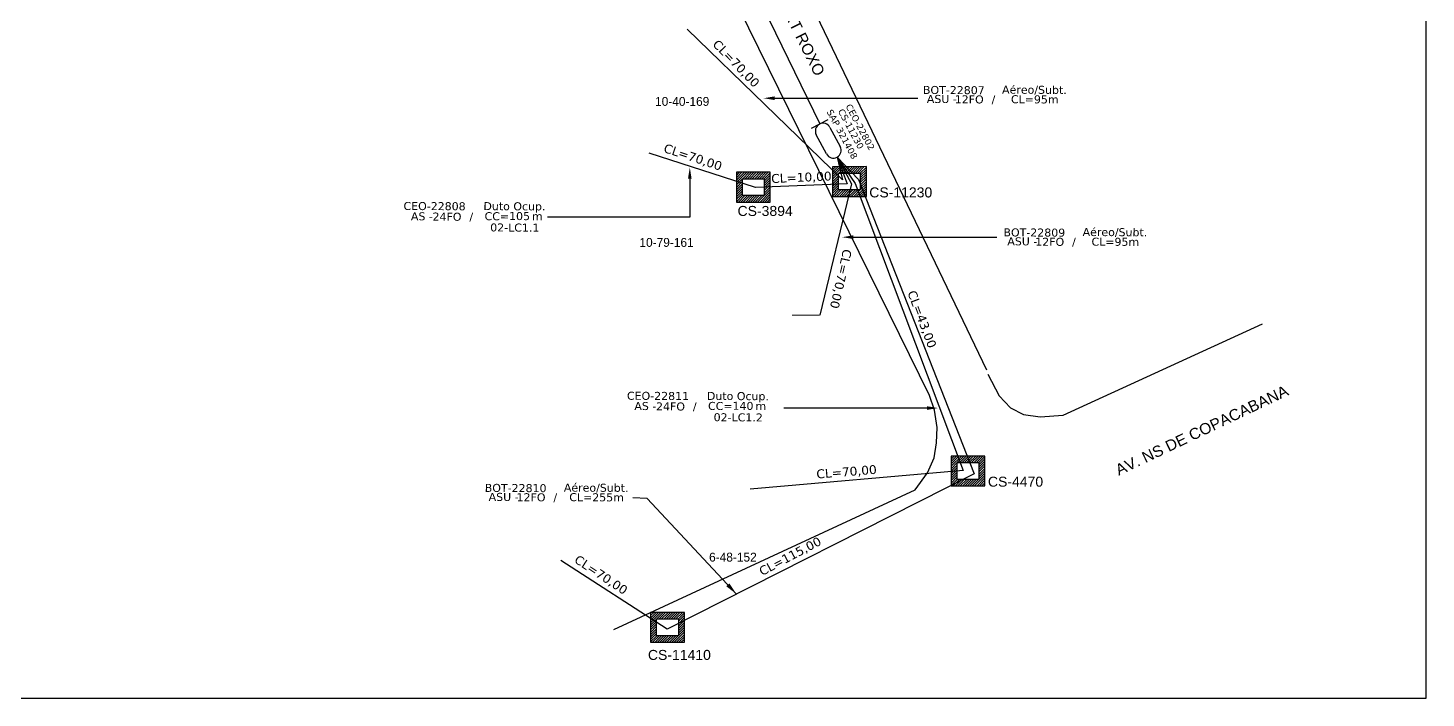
# Model space of a CAD drawing. Header units: metres. Extents: x -1286 to -445, y -500 to 94.
# Drawn here: x -719.6 to -445.1, y -499.8 to -368.2 of the extents above; entities that cross this region are included whole.
import ezdxf
from ezdxf import colors
from ezdxf.entities.mleader import LeaderData, LeaderLine
from ezdxf.enums import TextEntityAlignment as Align
from ezdxf.math import Vec2, Vec3

# ---------------------------------------------------------------- set-up
doc = ezdxf.new("R2010")
doc.units = ezdxf.units.M
for name, color, linetype in [('10.1-Caixas Subterrâneas', 5, 'Continuous'), ('20.4-CEOS', 1, 'Continuous'), ('20.5-CEO', 1, 'Continuous'), ('CAP_A_INSTALAR', 1, 'Continuous'), ('CELULAS_GPON', 7, 'Continuous'), ('INDICAÇÃO', 7, 'Continuous'), ('label_cabos', 7, 'Continuous'), ('Legenda', 1, 'Continuous'), ('LOGRADOURO', 5, 'Continuous'), ('MUB', 252, 'Continuous'), ('surveys legendas', 7, 'Continuous')]:
    doc.layers.add(name, color=color, linetype=linetype)
doc.layers.add('EXTRA', color=50, linetype='Continuous', plot=False)
doc.styles.add('ARIAL', font='arial.ttf')
doc.styles.add('siredit', font='verdana.ttf')
doc.linetypes.add('FENCELINE1', pattern='A,0.25,-0.1,[133,ltypeshp.shx,S=0.1,R=0,X=-0.1,Y=0],-0.1,1', length=1.45)
doc.dimstyles.new('ISO-25', dxfattribs={"dimtxt": 2.5, "dimasz": 2.5, "dimexe": 1.25, "dimexo": 0.625, "dimtad": 1, "dimtxsty": 'Standard', "dimcen": 2.5, "dimadec": 0, "dimazin": 0, "dimtfac": 1, "dimtmove": 0, "dimatfit": 3, "dimfxl": 1, "dimarcsym": 0})

# ---------------------------------------------------------------- blocks, each defined once
blk = doc.blocks.new('*X70')
at = {"color": 0, "linetype": 'Continuous'}
for p, q in [((-1.25, 0.34099), (-0.49099, 1.1)), ((-1.25, 0.517767), (-0.667767, 1.1)), ((-1.25, 0.694544), (-0.844544, 1.1)), ((-1.25, 0.87132), (-1.02132, 1.1)), ((-1.25, 1.048097), (-1.198097, 1.1)), ((-0.789214, 0.625), (-0.314214, 1.1)), ((-0.612437, 0.625), (-0.137437, 1.1)), ((-0.43566, 0.625), (0.03934, 1.1)), ((-0.258883, 0.625), (0.216117, 1.1)), ((-0.082107, 0.625), (0.392893, 1.1)), ((0.09467, 0.625), (0.56967, 1.1)), ((0.271447, 0.625), (0.746447, 1.1)), ((0.448223, 0.625), (0.923223, 1.1)), ((0.625, 0.625), (1.1, 1.1)), ((0.801777, 0.625), (1.25, 1.073223)), ((-1.25, 0.164214), (-0.8035, 0.610714)), ((-1.25, -0.012563), (-0.8035, 0.433937)), ((-1.25, -0.18934), (-0.8035, 0.25716)), ((-1.25, -0.366117), (-0.8035, 0.080383)), ((0.8035, 0.449947), (1.25, 0.896447)), ((0.8035, 0.27317), (1.25, 0.71967)), ((0.8035, 0.096393), (1.25, 0.542893)), ((0.8035, -0.080383), (1.25, 0.366117)), ((0.8035, -0.25716), (1.25, 0.18934)), ((0.8035, -0.433937), (1.25, 0.012563)), ((-1.25, -0.542893), (-0.8035, -0.096393)), ((-1.25, -0.71967), (-0.8035, -0.27317)), ((-1.25, -0.896447), (-0.8035, -0.449947)), ((-1.25, -1.073223), (-0.801777, -0.625)), ((-1.1, -1.1), (-0.625, -0.625)), ((-0.923223, -1.1), (-0.448223, -0.625)), ((-0.746447, -1.1), (-0.271447, -0.625)), ((-0.56967, -1.1), (-0.09467, -0.625)), ((-0.392893, -1.1), (0.082107, -0.625)), ((-0.216117, -1.1), (0.258883, -0.625)), ((-0.03934, -1.1), (0.43566, -0.625)), ((0.137437, -1.1), (0.612437, -0.625)), ((0.314214, -1.1), (0.789214, -0.625)), ((0.49099, -1.1), (1.25, -0.34099)), ((0.667767, -1.1), (1.25, -0.517767)), ((0.8035, -0.610714), (1.25, -0.164214)), ((0.844544, -1.1), (1.25, -0.694544)), ((1.02132, -1.1), (1.25, -0.87132)), ((1.198097, -1.1), (1.25, -1.048097))]:
    blk.add_line(p, q, dxfattribs=at)
blk = doc.blocks.new('MANHOLE_MQ')
at = {"color": 0, "linetype": 'Continuous'}
for p, q in [((0.00000623, 0.00000569), (-0.00000627, 0.00000569)), ((-0.00000627, 0.00000569), (-0.00000627, -0.00000531)), ((0.00000623, -0.00000531), (0.00000623, 0.00000569)), ((-0.00000404, 0.00000331), (0.00000399, 0.00000331)), ((-0.00000404, -0.00000294), (-0.00000404, 0.00000331)), ((0.00000399, 0.00000331), (0.00000399, -0.00000294)), ((0.00000399, -0.00000294), (-0.00000404, -0.00000294)), ((0.00000399, -0.00000294), (0.00000399, -0.00000294)), ((-0.00000627, -0.00000531), (0.00000623, -0.00000531))]:
    blk.add_line(p, q, dxfattribs=at)
at = {"color": 0, "linetype": 'Continuous', "xscale": 5e-06, "yscale": 5e-06, "zscale": 1e-05}
blk.add_blockref('*X70', (-0.00000002, 0.00000019), dxfattribs=at)
blk = doc.blocks.new('LEGENDA DOS CABOS')
at = {"layer": 'EXTRA', "color": 0, "style": 'siredit'}
for tag, p in [('ID', (4.6, 0.97)), ('XX', (9.03, 0.97))]:
    blk.add_attdef(tag, text='', height=0.48, rotation=359.69, dxfattribs=at).set_placement(p, align=Align.MIDDLE_CENTER)
at = {"layer": 'Legenda', "color": 0, "style": 'siredit'}
for tag, p in [('TIPO_CABO', (1.31, 0)), ('CABO', (4.69, -0.05)), ('/', (6.81, -0.05)), ('METROS', (10.03, -0.05))]:
    blk.add_attdef(tag, text='', height=0.8, rotation=359.69, dxfattribs=at).set_placement(p, align=Align.MIDDLE_CENTER)
blk = doc.blocks.new('Inst CB DT OCUP CFOA-SM-AS-80-TS-24')
at = {"layer": 'label_cabos', "color": 0, "style": 'siredit'}
for tag, flags, p in [('ID_ATIVIDADE', 3, (1.31, 2.67)), ('FATOR', 1, (11.56, 2.55))]:
    blk.add_attdef(tag, text='', height=1, rotation=359.69, dxfattribs=dict(at, flags=flags)).set_placement(p, align=Align.MIDDLE_CENTER)
for tag, p in [('DESTINO_CABO', (3.13, 1.26)), ('TIPO_CABO', (13.11, 1.24)), ('TIPO_CABO', (1.76, 0)), ('CABO', (4.69, -0.05)), ('/', (7.71, -0.05)), ('LANCE', (10.91, 0)), ('UND', (15.96, 0)), ('FID', (13.15, -1.41))]:
    blk.add_attdef(tag, text='', height=1, rotation=359.69, dxfattribs=at).set_placement(p, align=Align.MIDDLE_CENTER)
blk.add_attdef('QTDE', (12.43, -0.47), '', height=1, rotation=359.69, dxfattribs=at)

msp = doc.modelspace()

# ---------------------------------------------------------------- linework, layer by layer
msp.add_lwpolyline([(-1286.07, -499.81), (-445.07, -499.81), (-445.07, 94.19), (-1286.07, 94.19)], close=True)
at = {"layer": '20.5-CEO', "color": 7}
for p, q in [((-562.79, -392.96, -0.12), (-564.82, -389.18, -0.12)), ((-562.12, -387.74, -0.12), (-560.1, -391.52, -0.12))]:
    msp.add_line(p, q, dxfattribs=at)
at = {"layer": '20.5-CEO', "color": 7, "elevation": -0.12}
msp.add_lwpolyline([(-562.57, -386.24), (-565.81, -387.98)], dxfattribs=at)
at = {"layer": '20.5-CEO', "color": 7}
for centre, start, end in [((-563.47, -388.46, -0.12), 28.1503, 208.1503), ((-561.45, -392.24, -0.12), 208.1503, 28.1503)]:
    msp.add_arc(centre, 1.53, start, end, dxfattribs=at)
at = {"layer": 'CAP_A_INSTALAR', "color": 7, "linetype": 'FENCELINE1', "ltscale": 2, "elevation": 0.1}
for points in [[(-612.6, -294.71), (-610.47, -297.53), (-592.8, -328.13), (-564.09, -387.06)], [(-560.72, -393.59), (-559.69, -398.01), (-590.19, -368.42)], [(-560.72, -393.59), (-556.55, -397.94), (-533.8, -455.8), (-594.1, -486.28), (-614.96, -472.79)], [(-560.73, -393.59), (-558.74, -398.83), (-576.77, -399.57), (-597.62, -392.78)], [(-560.72, -393.59), (-557.19, -398.77), (-535.95, -455.13), (-577.81, -458.79)], [(-560.73, -393.59), (-557.88, -398.85), (-564.13, -424.63)]]:
    msp.add_lwpolyline(points, dxfattribs=at)
at = {"layer": 'CAP_A_INSTALAR', "color": 8, "linetype": 'FENCELINE1', "ltscale": 2, "const_width": 0.218, "elevation": 0.1}
msp.add_lwpolyline([(-564.13, -424.63), (-569.58, -424.63)], dxfattribs=at)
at = {"layer": 'MUB', "elevation": -0.12}
for points in [[(-576.05, -283.25), (-583.6, -286.72), (-594.5, -292.54), (-595.56, -296.33), (-595.17, -302.43), (-531.38, -435.33)], [(-604.56, -486.36), (-545.42, -458.89), (-543, -455.61), (-541.68, -452.61), (-541.21, -449.69), (-541.05, -446.69), (-541.62, -443.28), (-542.59, -440.41), (-599.81, -323.97)], [(-531.1, -436.22), (-528.88, -440.47), (-526.69, -442.8), (-524.12, -444.12), (-520.82, -444.57), (-516.31, -444.27), (-477.16, -426.34)]]:
    msp.add_lwpolyline(points, dxfattribs=at)

# ---------------------------------------------------------------- block references
at = {"layer": '10.1-Caixas Subterrâneas', "color": 30, "xscale": 530865.5512663389, "yscale": 530865.5512663389, "zscale": 530865.5512663389, "rotation": 180.0191175169924}
for p in [(-577.17, -399.38, -0.12), (-558.31, -398.27, -0.12), (-535.03, -455.1, -0.12), (-594.04, -485.83, -0.12)]:
    msp.add_blockref('MANHOLE_MQ', p, dxfattribs=at)
at = {"layer": 'label_cabos', "color": 0, "lineweight": 0}
ref = msp.add_blockref('LEGENDA DOS CABOS', (-544.47, -382.98, -0.12), dxfattribs=dict(at, xscale=1.572023624550408, yscale=1.572023624550408, zscale=1.572023624550408))
ref.add_attrib('ID', 'BOT-22807', dxfattribs={"color": 0, "height": 1.572, "rotation": 359.69, "style": 'siredit'}).set_placement((-537.8, -380.41, -0.12), align=Align.MIDDLE_CENTER)
ref.add_attrib('CABO', '12FO', dxfattribs={"color": 0, "height": 1.572, "rotation": 359.69, "style": 'siredit'}).set_placement((-534.78, -382.23, -0.12), align=Align.MIDDLE_CENTER)
ref.add_attrib('METROS', 'CL=95m', dxfattribs={"color": 0, "height": 1.572, "rotation": 359.69, "style": 'siredit'}).set_placement((-521.9, -382.23, -0.12), align=Align.MIDDLE_CENTER)
ref.add_attrib('XX', 'Aéreo/Subt.', dxfattribs={"color": 0, "height": 1.572, "rotation": 359.69, "style": 'siredit'}).set_placement((-521.98, -380.35, -0.12), align=Align.MIDDLE_CENTER)
ref.add_attrib('/', '/', dxfattribs={"color": 0, "height": 1.57, "rotation": 359.69, "style": 'siredit'}).set_placement((-530.02, -382.23, -0.12), align=Align.MIDDLE_CENTER)
ref.add_attrib('TIPO_CABO', 'ASU -', dxfattribs={"color": 0, "height": 1.572, "rotation": 359.69, "style": 'siredit'}).set_placement((-540.16, -382.16, -0.12), align=Align.MIDDLE_CENTER)
ref = msp.add_blockref('Inst CB DT OCUP CFOA-SM-AS-80-TS-24', (-644.69, -405.19, -0.12), dxfattribs=dict(at, xscale=1.572023624550408, yscale=1.572023624550408, zscale=1.572023624550408))
ref.add_attrib('DESTINO_CABO', 'CEO-22808', dxfattribs={"color": 0, "height": 1.572, "rotation": 359.69, "style": 'siredit'}).set_placement((-639.77, -403.2, -0.12), align=Align.MIDDLE_CENTER)
ref.add_attrib('CABO', '24FO', dxfattribs={"color": 0, "height": 1.572, "rotation": 359.69, "style": 'siredit'}).set_placement((-637.33, -405.27, -0.12), align=Align.MIDDLE_CENTER)
ref.add_attrib('TIPO_CABO', 'Duto Ocup.', dxfattribs={"color": 0, "height": 1.572, "rotation": 359.69, "style": 'siredit'}).set_placement((-624.09, -403.23, -0.12), align=Align.MIDDLE_CENTER)
ref.add_attrib('/', '/', dxfattribs={"color": 0, "height": 1.57, "rotation": 359.69, "style": 'siredit'}).set_placement((-632.57, -405.27, -0.12), align=Align.MIDDLE_CENTER)
ref.add_attrib('TIPO_CABO', 'AS - ', dxfattribs={"color": 0, "height": 1.572, "rotation": 359.69, "style": 'siredit'}).set_placement((-641.92, -405.2, -0.12), align=Align.MIDDLE_CENTER)
ref.add_attrib('FID', '02-LC1.1', dxfattribs={"color": 0, "height": 1.572, "rotation": 359.69, "style": 'siredit'}).set_placement((-624.02, -407.41, -0.12), align=Align.MIDDLE_CENTER)
ref.add_attrib('LANCE', 'CC=', dxfattribs={"color": 0, "height": 1.572, "rotation": 359.69, "style": 'siredit'}).set_placement((-627.54, -405.19, -0.12), align=Align.MIDDLE_CENTER)
ref.add_attrib('QTDE', '105', (-625.15, -405.93, -0.12), dxfattribs={"color": 0, "height": 1.572, "rotation": 359.69, "style": 'siredit'})
ref.add_attrib('UND', 'm', dxfattribs={"color": 0, "height": 1.57, "rotation": 359.69, "style": 'siredit'}).set_placement((-619.6, -405.19, -0.12), align=Align.MIDDLE_CENTER)
ref = msp.add_blockref('LEGENDA DOS CABOS', (-528.66, -410.94, -0.12), dxfattribs=dict(at, xscale=1.572023624550408, yscale=1.572023624550408, zscale=1.572023624550408))
ref.add_attrib('ID', 'BOT-22809', dxfattribs={"color": 0, "height": 1.572, "rotation": 359.69, "style": 'siredit'}).set_placement((-521.99, -408.38, -0.12), align=Align.MIDDLE_CENTER)
ref.add_attrib('CABO', '12FO', dxfattribs={"color": 0, "height": 1.572, "rotation": 359.69, "style": 'siredit'}).set_placement((-518.97, -410.2, -0.12), align=Align.MIDDLE_CENTER)
ref.add_attrib('METROS', 'CL=95m', dxfattribs={"color": 0, "height": 1.572, "rotation": 359.69, "style": 'siredit'}).set_placement((-506.08, -410.2, -0.12), align=Align.MIDDLE_CENTER)
ref.add_attrib('XX', 'Aéreo/Subt.', dxfattribs={"color": 0, "height": 1.572, "rotation": 359.69, "style": 'siredit'}).set_placement((-506.16, -408.31, -0.12), align=Align.MIDDLE_CENTER)
ref.add_attrib('/', '/', dxfattribs={"color": 0, "height": 1.57, "rotation": 359.69, "style": 'siredit'}).set_placement((-514.21, -410.2, -0.12), align=Align.MIDDLE_CENTER)
ref.add_attrib('TIPO_CABO', 'ASU -', dxfattribs={"color": 0, "height": 1.572, "rotation": 359.69, "style": 'siredit'}).set_placement((-524.35, -410.12, -0.12), align=Align.MIDDLE_CENTER)
ref = msp.add_blockref('Inst CB DT OCUP CFOA-SM-AS-80-TS-24', (-600.81, -442.46, -0.12), dxfattribs=dict(at, xscale=1.572023624550408, yscale=1.572023624550408, zscale=1.572023624550408))
ref.add_attrib('DESTINO_CABO', 'CEO-22811', dxfattribs={"color": 0, "height": 1.572, "rotation": 359.69, "style": 'siredit'}).set_placement((-595.89, -440.47, -0.12), align=Align.MIDDLE_CENTER)
ref.add_attrib('CABO', '24FO', dxfattribs={"color": 0, "height": 1.572, "rotation": 359.69, "style": 'siredit'}).set_placement((-593.44, -442.54, -0.12), align=Align.MIDDLE_CENTER)
ref.add_attrib('TIPO_CABO', 'Duto Ocup.', dxfattribs={"color": 0, "height": 1.572, "rotation": 359.69, "style": 'siredit'}).set_placement((-580.2, -440.5, -0.12), align=Align.MIDDLE_CENTER)
ref.add_attrib('/', '/', dxfattribs={"color": 0, "height": 1.57, "rotation": 359.69, "style": 'siredit'}).set_placement((-588.68, -442.54, -0.12), align=Align.MIDDLE_CENTER)
ref.add_attrib('TIPO_CABO', 'AS - ', dxfattribs={"color": 0, "height": 1.572, "rotation": 359.69, "style": 'siredit'}).set_placement((-598.04, -442.46, -0.12), align=Align.MIDDLE_CENTER)
ref.add_attrib('FID', '02-LC1.2', dxfattribs={"color": 0, "height": 1.572, "rotation": 359.69, "style": 'siredit'}).set_placement((-580.14, -444.68, -0.12), align=Align.MIDDLE_CENTER)
ref.add_attrib('LANCE', 'CC=', dxfattribs={"color": 0, "height": 1.572, "rotation": 359.69, "style": 'siredit'}).set_placement((-583.66, -442.45, -0.12), align=Align.MIDDLE_CENTER)
ref.add_attrib('QTDE', '140', (-581.27, -443.2, -0.12), dxfattribs={"color": 0, "height": 1.572, "rotation": 359.69, "style": 'siredit'})
ref.add_attrib('UND', 'm', dxfattribs={"color": 0, "height": 1.57, "rotation": 359.69, "style": 'siredit'}).set_placement((-575.71, -442.45, -0.12), align=Align.MIDDLE_CENTER)
ref = msp.add_blockref('LEGENDA DOS CABOS', (-630.52, -461.13), dxfattribs=dict(at, xscale=1.572023624550408, yscale=1.572023624550408, zscale=1.572023624550408))
ref.add_attrib('ID', 'BOT-22810', dxfattribs={"color": 0, "height": 1.572, "rotation": 359.69, "style": 'siredit'}).set_placement((-623.85, -458.56), align=Align.MIDDLE_CENTER)
ref.add_attrib('CABO', '12FO', dxfattribs={"color": 0, "height": 1.572, "rotation": 359.69, "style": 'siredit'}).set_placement((-620.83, -460.38), align=Align.MIDDLE_CENTER)
ref.add_attrib('METROS', 'CL=255m', dxfattribs={"color": 0, "height": 1.572, "rotation": 359.69, "style": 'siredit'}).set_placement((-607.95, -460.38), align=Align.MIDDLE_CENTER)
ref.add_attrib('XX', 'Aéreo/Subt.', dxfattribs={"color": 0, "height": 1.572, "rotation": 359.69, "style": 'siredit'}).set_placement((-608.03, -458.5), align=Align.MIDDLE_CENTER)
ref.add_attrib('/', '/', dxfattribs={"color": 0, "height": 1.57, "rotation": 359.69, "style": 'siredit'}).set_placement((-616.07, -460.38), align=Align.MIDDLE_CENTER)
ref.add_attrib('TIPO_CABO', 'ASU -', dxfattribs={"color": 0, "height": 1.572, "rotation": 359.69, "style": 'siredit'}).set_placement((-626.21, -460.31), align=Align.MIDDLE_CENTER)

# ---------------------------------------------------------------- texts
at = {"layer": '10.1-Caixas Subterrâneas', "color": 30, "style": 'ARIAL'}
for s, p in [('CS-11230', (-554.4, -401.49, -0.12)), ('CS-3894', (-580.27, -405.13, -0.12)), ('CS-4470', (-531.1, -458.3, -0.12)), ('CS-11410', (-597.87, -492.32, -0.12))]:
    msp.add_text(s, height=1.965, dxfattribs=at).set_placement(p)
at = {"layer": '20.4-CEOS', "color": 7, "style": 'siredit'}
msp.add_text('CEO-22802', height=1.29, rotation=298.1503, dxfattribs=at).set_placement((-555.61, -387.37, -0.12), align=Align.TOP_CENTER)
at = {"layer": '20.5-CEO', "color": 7, "style": 'siredit'}
for s, p in [('SAP 321408', (-559.15, -388.78, -0.12)), ('CS-11230', (-557.43, -387.73, -0.12))]:
    msp.add_text(s, height=1.295, rotation=298.1503, dxfattribs=at).set_placement(p, align=Align.TOP_CENTER)
at = {"layer": 'CELULAS_GPON', "style": 'siredit'}
for s, rotation, p in [('CL=70,00', 314.315, (-585.31, -371.55, -0.12)), ('CL=70,00', 341.7175, (-594.94, -392.54, -0.12)), ('CL=10,00', 2.5938, (-573.63, -398.68, -0.12)), ('CL=70,00', 257.1655, (-559.51, -411.52, -0.12)), ('CL=43,00', 290.6218, (-546.94, -420.16, -0.12)), ('CL=70,00', 4.6182, (-564.72, -456.71, -0.12)), ('CL=115,00', 27.9206, (-575.46, -475.85, -0.12)), ('CL=70,00', 326.4945, (-612.5, -473.04, -0.12))]:
    msp.add_text(s, height=1.747, rotation=rotation, dxfattribs=at).set_placement(p)
at = {"layer": 'LOGRADOURO', "style": 'ARIAL'}
for s, rotation, p in [('RUA BELFORT ROXO', 296.4738, (-578.88, -349.97, -0.12)), ('AV. NS DE COPACABANA', 25.3875, (-505.4, -456.16, -0.12))]:
    msp.add_text(s, height=2.1834, rotation=rotation, dxfattribs=at).set_placement(p)
at = {"layer": 'surveys legendas'}
for s, p in [('10-40-169', (-596.47, -383.51, -0.12)), ('10-79-161', (-599.54, -411.2, -0.12)), ('6-48-152', (-585.86, -473.01, -0.12))]:
    msp.add_text(s, height=1.747, dxfattribs=at).set_placement(p)

# ---------------------------------------------------------------- leaders
at = {"layer": 'INDICAÇÃO', "color": 0}
msp.add_leader([(-580.48, -479.4, 0.1), (-598.04, -460.61, 0.1), (-600.81, -460.46, 0.1)], dimstyle='ISO-25', override={"dimgap": 0.625, "dimtad": 0}, dxfattribs=at)
ml = msp.add_multileader_mtext('Standard', dxfattribs=at)
ml.set_content('')
ml.set_leader_properties()
ml.build(insert=Vec2(0, 0))
ml.multileader.update_dxf_attribs({"arrow_head_size": 2.18})
ctx = ml.context
ctx.base_point, ctx.char_height, ctx.arrow_head_size, ctx.landing_gap_size, ctx.plane_origin, ctx.plane_x_axis, ctx.plane_y_axis = Vec3(-536.12, -382.01, -0.12), 8.73, 2.18, 4.37, Vec3(-575.49, -382.01, -0.12), Vec3(-1, 0), Vec3(0, -1)
ctx.text_align_type = 2
notes = []
notes.append((ctx, [(0, (1, 1, 0), (-553.02, -382.01, -0.12), (1, 0), 8.17, [(0, [(-575.18, -382.01, -0.12)], 0, [])])]))
ctx.mtext.insert, ctx.mtext.text_direction, ctx.mtext.rotation, ctx.mtext.alignment, ctx.mtext.flow_direction = Vec3(-540.48, -386.37, -0.12), Vec3(-1, 0), 3.141593, 3, 5
ml = msp.add_multileader_mtext('Standard', dxfattribs=at)
ml.set_content('')
ml.set_leader_properties()
ml.build(insert=Vec2(0, 0))
ml.multileader.update_dxf_attribs({"arrow_head_size": 2.18})
ctx = ml.context
ctx.base_point, ctx.char_height, ctx.arrow_head_size, ctx.landing_gap_size, ctx.plane_origin = Vec3(-626.34, -405.35, -0.12), 8.73, 2.18, 4.37, Vec3(-589.65, -394.96, -0.12)
ctx.text_align_type = 2
notes.append((ctx, [(0, (1, 1, 0), (-589.65, -405.35, -0.12), (-1, 0), 27.96, [(0, [(-589.65, -395.63, -0.12)], 0, [])])]))
ctx.mtext.insert, ctx.mtext.alignment, ctx.mtext.flow_direction = Vec3(-621.98, -400.98, -0.12), 3, 5
ml = msp.add_multileader_mtext('Standard', dxfattribs=at)
ml.set_content('')
ml.set_leader_properties()
ml.build(insert=Vec2(0, 0))
ml.multileader.update_dxf_attribs({"arrow_head_size": 2.18})
ctx = ml.context
ctx.base_point, ctx.char_height, ctx.arrow_head_size, ctx.landing_gap_size, ctx.plane_origin, ctx.plane_x_axis, ctx.plane_y_axis = Vec3(-520.65, -409.3, -0.12), 8.73, 2.18, 4.37, Vec3(-560.03, -409.3, -0.12), Vec3(-1, 0), Vec3(0, -1)
ctx.text_align_type = 2
notes.append((ctx, [(0, (1, 1, 0), (-537.55, -409.3, -0.12), (1, 0), 8.17, [(0, [(-559.72, -409.3, -0.12)], 0, [])])]))
ctx.mtext.insert, ctx.mtext.text_direction, ctx.mtext.rotation, ctx.mtext.alignment, ctx.mtext.flow_direction = Vec3(-525.02, -413.67, -0.12), Vec3(-1, 0), 3.141593, 3, 5
ml = msp.add_multileader_mtext('Standard', dxfattribs=at)
ml.set_content('')
ml.set_leader_properties()
ml.build(insert=Vec2(0, 0))
ml.multileader.update_dxf_attribs({"arrow_head_size": 2.18})
ctx = ml.context
ctx.base_point, ctx.char_height, ctx.arrow_head_size, ctx.landing_gap_size, ctx.plane_origin = Vec3(-579.9, -442.86, -0.12), 8.73, 2.18, 4.37, Vec3(-531.23, -442.86, -0.12)
ctx.text_align_type = 2
notes.append((ctx, [(0, (1, 1, 0), (-553.7, -442.86, -0.12), (-1, 0), 17.47, [(0, [(-540.9, -442.86, -0.12)], 0, [])])]))
ctx.mtext.insert, ctx.mtext.alignment, ctx.mtext.flow_direction = Vec3(-575.53, -438.5, -0.12), 3, 5
for ctx, leaders in notes:
    for number, flags, end, landing, length, lines in leaders:
        leader = LeaderData()
        leader.index, (leader.has_last_leader_line, leader.has_dogleg_vector, leader.attachment_direction) = number, flags
        leader.last_leader_point, leader.dogleg_vector, leader.dogleg_length = Vec3(end), Vec3(landing), length
        for number, points, colour, breaks in lines:
            line = LeaderLine()
            line.index, line.vertices, line.color, line.breaks = number, Vec3.list(points), colors.encode_raw_color(colour), breaks
            leader.lines.append(line)
        ctx.leaders.append(leader)

doc.saveas('drawing.dxf')
